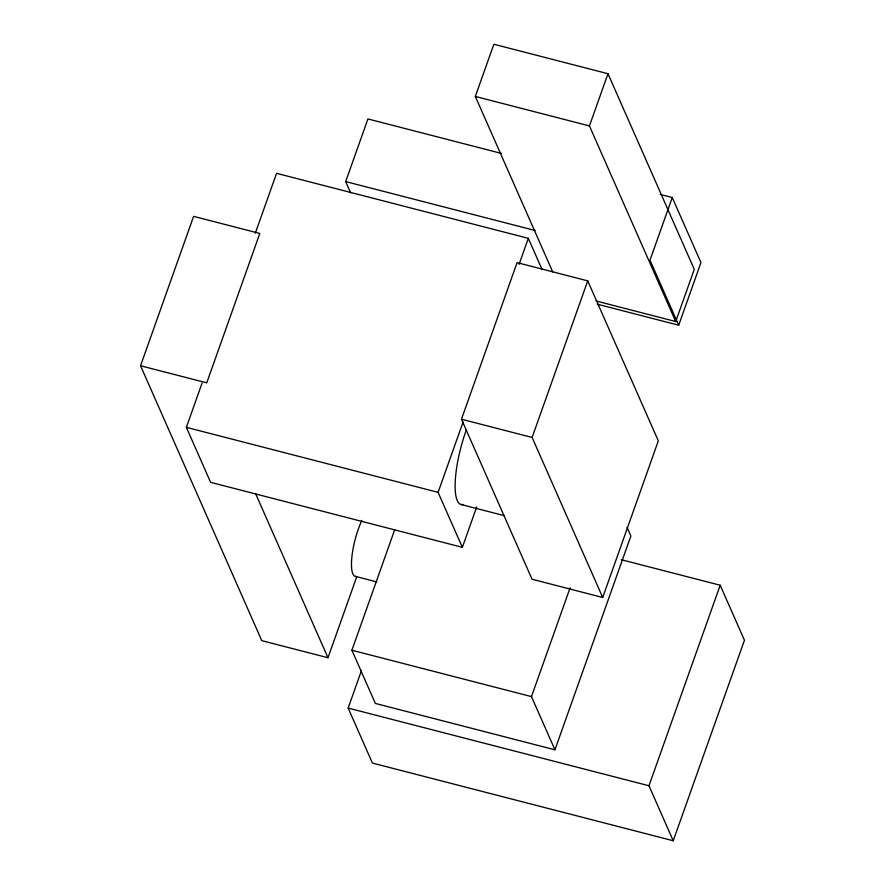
<?xml version="1.0" encoding="UTF-8"?>
<svg xmlns="http://www.w3.org/2000/svg" width="885" height="885" viewBox="0 0 885 885"><rect width="100%" height="100%" fill="white"/><g stroke="black" fill="none" stroke-linecap="round" stroke-linejoin="round"><path stroke-width="1.33" d="M140.549 365.759L193.616 216.36L259.803 233.452L206.747 382.851L140.549 365.759L261.783 640.64L327.981 657.732L356.589 577.186M476.694 506.961L462.357 547.339L210.608 482.336L186.359 427.344L202.09 383.05M255.289 233.242L276.574 173.327L528.323 238.331L542.107 269.582M350.648 192.841L345.681 181.58L367.928 118.944L501.408 153.415M552.705 271.883L475.322 96.454L493.874 44.25L607.984 73.721L694.271 269.339L675.731 321.543L596.103 300.977M627.045 527.36L630.872 536.022L554.939 749.805L375.362 703.431L351.898 650.232L394.699 529.739M621.259 559.696L720.191 585.239L744.451 640.242L673.231 840.75L372.408 763.069L348.159 708.077L361.567 670.31M461.472 419.224L517.094 262.624L587.74 280.866L658.318 440.874L602.696 597.486L532.051 579.244L461.472 419.224L532.117 437.467L602.696 597.486M462.357 547.339L438.097 492.348L463.087 422.001M519.075 264.383L528.323 238.331M675.731 321.543L589.443 125.924L607.984 73.721M532.117 437.467L587.74 280.866M660.243 194.423L672.257 197.532L649.999 260.168L678.695 325.215L597.275 304.197M554.939 749.805L531.476 696.606L570.128 587.773M678.695 325.215L700.942 262.579L672.257 197.532M673.231 840.75L648.971 785.758L720.191 585.239M475.322 96.454L589.443 125.924M345.681 181.58L535.215 230.531M186.359 427.344L438.097 492.348M460.897 504.45L504.251 515.645M355.493 576.4L376.855 581.921M351.898 650.232L531.476 696.606M348.159 708.077L648.971 785.758M255.688 493.808L327.981 657.732M463.01 504.472A54.317 14.381 -75.5 0 1 466.417 429.789M356.179 576.423A35.312 9.348 -75.5 0 1 351.865 557.207A35.312 9.348 -75.5 0 1 361.865 520.402"/></g></svg>
